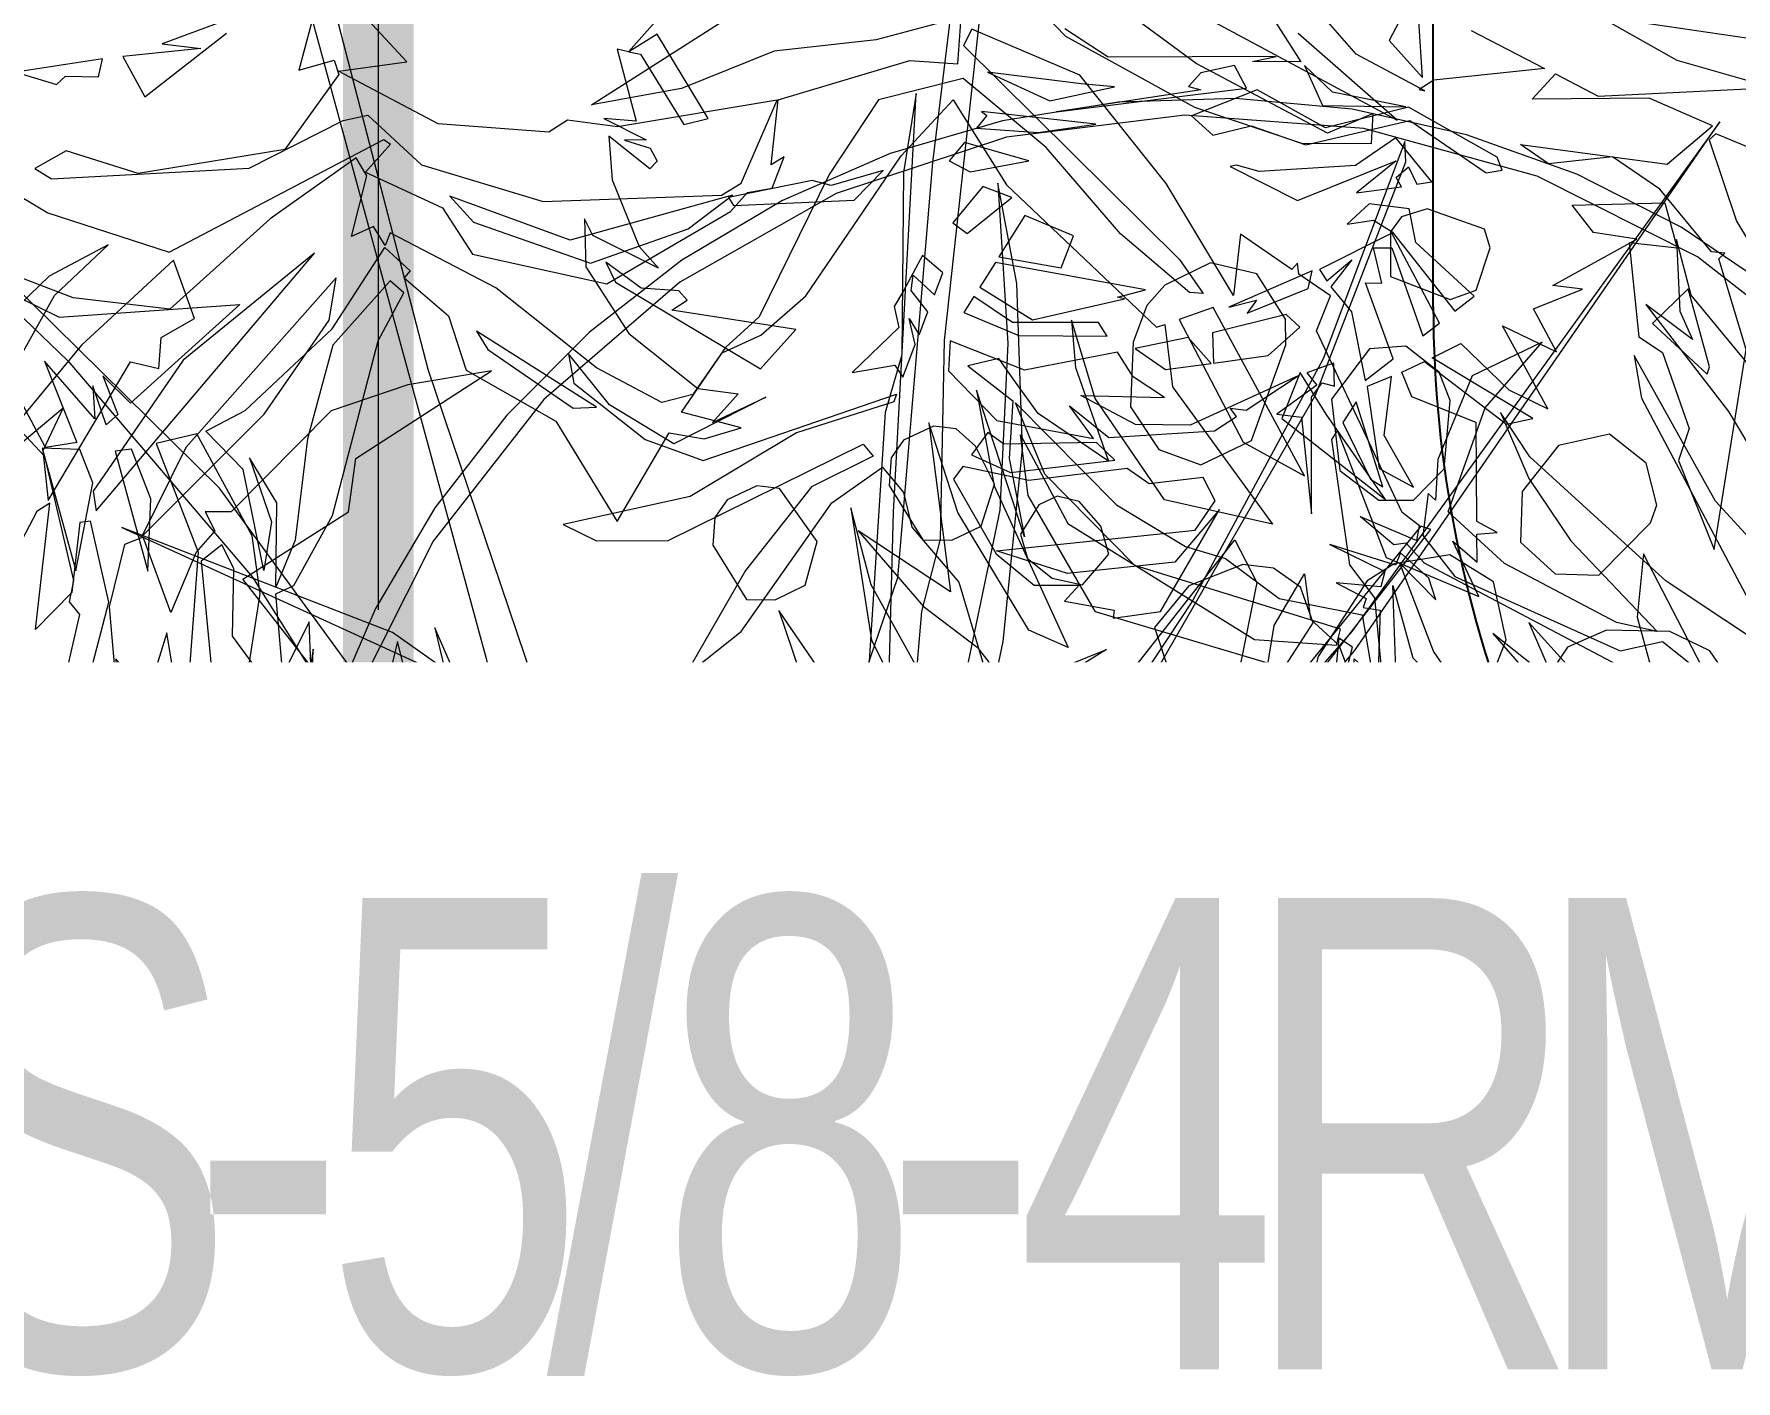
# Model space of a CAD drawing. Header units: millimetres. Extents: x 148480 to 578986, y 39883 to 155062.
# Drawn here: x 242866 to 243588, y 101463 to 102035 of the extents above; entities that cross this region are included whole.
import ezdxf

# ---------------------------------------------------------------- set-up
doc = ezdxf.new("R2010")
doc.units = ezdxf.units.MM
doc.linetypes.add('CENTER', pattern=[2, 1.25, -0.25, 0.25, -0.25])
doc.linetypes.add('HIDDEN', pattern=[0.375, 0.25, -0.125])
doc.layers.add('CB-AC CABLE TRAY', color=213, linetype='Continuous', lineweight=15)
for name, color, linetype in [('CEN', 252, 'CENTER'), ('CET color Black or White', 7, 'Continuous'), ('Flooring', 44, 'Continuous'), ('Layer2', 4, 'Continuous'), ('Layer4', 6, 'Continuous'), ('M HVAC DRAIN PIPE', 30, 'Continuous'), ('M-HVAC VRV PIPE', 4, 'Continuous'), ('M-HVAC-TEXT', 7, 'Continuous')]:
    doc.layers.add(name, color=color, linetype=linetype)
doc.styles.add('romans', font='stylu.ttf', dxfattribs={"height": 125})

# ---------------------------------------------------------------- blocks, each defined once
blk = doc.blocks.new('GFC1')
at = {"layer": 'CEN', "color": 8, "linetype": 'HIDDEN', "lineweight": 0, "ltscale": 1500}
blk.add_line((315644.34, 100526.45), (315644.34, 105940.69), dxfattribs=at)
at = {"layer": 'CET color Black or White', "color": 8, "linetype": 'Continuous', "lineweight": 18}
for points in [[(316284.05, 102194.63), (315821.54, 102515.76), (315838.29, 102526.66), (315851.08, 102516.39), (315972.6, 102526.32), (316068.36, 102548.36), (316116.5, 102569.15), (316291.43, 102696.89)], [(316279.17, 102699.87), (316135.68, 102592.82), (316047.7, 102557.69), (315985, 102550.16), (315867.28, 102555.33), (315893.81, 102576.54), (315962.46, 102645.07), (316090.9, 102810.56), (316086.64, 102811.98), (315962.41, 102658.97), (315892.56, 102596.27), (315858.83, 102576.72), (315815.3, 102558.92), (315822.78, 102567.55), (315848.64, 102646.32), (315858.6, 102704.48), (315871.2, 102732.8), (315874.85, 102775.8), (315882.79, 102806.49), (315884.52, 102890.79), (315907.99, 103105.48)], [(315911.91, 103232.58), (315879.37, 102966.31), (315864.53, 102790.06), (315831.45, 102693.21), (315799.92, 102624.67), (315771.43, 102578.53), (315733.97, 102664.02), (315727.25, 102695.58), (315665.46, 102878.49), (315623.59, 103040.18)], [(315561.98, 103226.07), (315690.09, 102755.81), (315725.45, 102600.77), (315739.28, 102586.83), (315747.14, 102570.7), (315757.92, 102568.19), (315749.13, 102564.38), (315735.99, 102565.13), (315732.15, 102588.63), (315651.12, 102726.43), (315576.85, 102828.11), (315346.95, 103054.83)], [(315106.36, 103228.92), (315153.35, 103205.62), (315195.29, 103177.44), (315261.93, 103123.39), (315512.51, 102882.15), (315590.84, 102790.38), (315622.36, 102740.44), (315686.07, 102621.28), (315707.3, 102571.26), (315631.37, 102600.06), (315304.74, 102789.13), (315479.57, 102675.87), (315506.28, 102665.32), (315556.82, 102629.79), (315632.95, 102587.13), (315704.56, 102540.51), (315631.01, 102501.82), (315431.01, 102429.07), (315244.3, 102380.44), (315043.26, 102345.53)], [(315123.15, 102351.96), (315155.12, 102360.51), (315204.39, 102366.66), (315457.04, 102423.76), (315646.09, 102477.16), (315676.36, 102482.54), (315738.83, 102507.13), (315705.38, 102377.93), (315666.01, 102256.43), (315631.99, 102134.4), (315572.95, 102010.59), (315458.44, 101813.26)], [(316126.74, 101590.47), (315912.79, 102074.59), (315868.13, 102185.15), (315789.83, 102473.19), (315813.51, 102438.41), (315811.34, 102429.19), (315961.79, 102162.87), (316044.56, 102040.54), (316084.42, 101990.65), (316121.8, 101954.26), (316124.55, 101958.16), (316089.99, 101992.38), (316020.17, 102082.15), (315981.21, 102146.39), (315879.28, 102338.99), (315836.09, 102434.45), (315898.87, 102388.18), (315930.8, 102353.29), (316014.17, 102284.95), (316085.32, 102233.81), (316204.92, 102175.49), (316282.43, 102154.4)], [(316239.66, 102716.43), (316087.91, 102796.45), (316087.85, 102796.63), (316080.34, 102804.86), (316075.1, 102804.03), (316060.88, 102816.16), (316084.9, 102805.91), (316086.06, 102812.11), (316078.69, 102817.84), (316042.35, 102894.93), (316048.22, 102909.73), (316034.88, 102918.9), (316034.23, 102923.61), (316031.83, 102920.99), (316010.04, 102935.97), (316007.14, 102909.87), (315978.54, 102957.4), (315941.89, 103003.42), (315896.08, 103023), (315892.52, 103016.02), (315984.14, 102925.22), (315994.28, 102910.77), (315988.39, 102911.18), (315959.17, 102936.1), (315927.66, 102972.78), (315892.4, 103002.02), (315856.49, 102992.98), (315835.52, 102961.23), (315805.87, 102900.9), (315791.61, 102887.81), (315777.68, 102867.92), (315764.54, 102864.44), (315736.78, 102879.28), (315694.07, 102913.14), (315649.32, 102936.5), (315647.19, 102931.12), (315642.28, 102939.18), (315632.88, 102935.01), (315639.35, 102960.69), (315634.88, 102968.31), (315598.34, 102942.44), (315555.87, 102904.12), (315514.86, 102908.86), (315469, 102926.51)], [(315481.22, 102914.24), (315508.81, 102900.67), (315585.57, 102906.05), (315539.13, 102864.26), (315527.34, 102875.85), (315533.78, 102859.44), (315528.86, 102855.02), (315523.15, 102871.55), (315524.02, 102857.62), (315502.72, 102882.07), (315516.41, 102847.49), (315503.09, 102845.37), (315445.97, 102952.83)], [(315485.41, 102956.2), (315504.03, 102945.04), (315555.6, 102928.29), (315646.57, 102976.04), (315649.42, 102974.12), (315638.79, 102962.18), (315671.45, 102947.1), (315684.23, 102927.41), (315741.21, 102914.9), (315793.77, 102945.57), (315800.87, 102953.6), (315811.44, 102955.41), (315816.52, 102968.82), (315810.93, 102965.38), (315813.91, 102992.9), (315869.83, 103009.62), (315890.2, 103008.2), (315891.61, 103028.06), (315855.49, 103018.46), (315812.25, 103013.65), (315772.97, 102997.69), (315734.66, 102990.77), (315790.22, 103026.23)], [(315935.25, 103060.22), (316076.62, 102984.36), (316034.59, 103021.13)], [(315488.97, 102496.26), (315526.5, 102539.16), (315527.91, 102602.64), (315521.71, 102638.73), (315527.12, 102634.45), (315546.11, 102524.47), (315495.72, 102464.68), (315498.92, 102464.39), (315522.36, 102474.4), (315557.7, 102525.59), (315565.36, 102544.78), (315572.61, 102522.28), (315559.17, 102492.91), (315559.13, 102492.9), (315533.81, 102470.27), (315550.73, 102473.02), (315565.41, 102481.47), (315552.91, 102441.89)], [(315571.57, 102443.99), (315593, 102465.08), (315603.9, 102508.35), (315607.73, 102488.9), (315601.2, 102445.44)], [(315624.65, 102427.35), (315646.47, 102467.31), (315647.38, 102436.4)], [(315697.73, 102395.48), (315693.59, 102469.15), (315686.75, 102497.82), (315708.25, 102438.56)], [(315762, 102432.23), (315761.18, 102454.64), (315746.52, 102485.63), (315695.72, 102553.48), (315705.87, 102569.08), (315758.51, 102585.31), (315766.26, 102598.91), (315789.04, 102615.17), (315804.04, 102632.05), (315843.1, 102596.2), (315869.83, 102588.94), (315860.28, 102596.74), (315870.24, 102597.05), (315931.82, 102625.71), (315929.77, 102544.14), (315923.68, 102529.8), (315945.14, 102468.69), (315961.53, 102460.13), (315976.69, 102419.4), (315968.46, 102459.85), (315974.48, 102459.6), (315967.6, 102464.08), (315962.47, 102484.74), (315972.41, 102480.53), (315996.38, 102449.4), (316002.66, 102445.94), (315978.49, 102480.49), (315996.31, 102481.65), (315978.25, 102484.27), (315950.5, 102534.75), (315955.11, 102599.04), (315976.68, 102646.56), (315972.34, 102620.81), (315971.68, 102564.52), (316004.62, 102499.53), (316031.16, 102466.32), (315996.33, 102524.05), (315977.96, 102578.38), (315975, 102630.43), (315986.65, 102672.47), (315974.9, 102680.82), (315995.88, 102697.21), (315958.49, 102703.69), (315884.9, 102730.2), (315853.32, 102787.19), (315844.69, 102819.73), (315853.51, 102763.66), (315866.57, 102737.71), (315836.29, 102749.89), (315845.23, 102736.48), (315875.5, 102698.77), (315904.83, 102684.12), (315927.38, 102680.29), (315952.48, 102669.5), (315936.48, 102671.77), (315889.97, 102665.5), (315814.17, 102776.27), (315825.84, 102742.02), (315855.07, 102686.02), (315887.03, 102664.16), (315971.06, 102663.46), (315956.27, 102629.74), (315949.61, 102638.01), (315951.54, 102644.21), (315914.73, 102642.39), (315877.35, 102625.97), (315844.31, 102626.38), (315810.43, 102640.76), (315824.67, 102660.15), (315838.42, 102648.6), (315868.73, 102634.09), (315960.91, 102651.25), (315963.41, 102657.02), (315835.59, 102663.58), (315784.22, 102714.76), (315784.22, 102714.76), (315768.22, 102730.69), (315782.57, 102709.6), (315767.85, 102686.92), (315761.34, 102681.78), (315761.34, 102681.78), (315753.63, 102675.71), (315747.11, 102694.24), (315747.79, 102713.82), (315741.72, 102742.55), (315744.4, 102709.26), (315740.75, 102704.34), (315740.75, 102704.34), (315718.11, 102673.82), (315718.97, 102624.57), (315672.44, 102605.22), (315684.1, 102632.69), (315695.08, 102639.73), (315711.08, 102685.23), (315721.34, 102744.58), (315713.23, 102725.93), (315709.96, 102748.25), (315690.49, 102684.67), (315682.53, 102678.19), (315670.59, 102655.78), (315682.07, 102699.09), (315679.71, 102742.55), (315668.31, 102768.92), (315676.11, 102735.39), (315657.91, 102699.19), (315662.17, 102683.35), (315654.93, 102697.53), (315658.38, 102749.48), (315656.78, 102745.67), (315652.49, 102763.04), (315643.02, 102724.09), (315643.02, 102724.09), (315637.54, 102701.53), (315610.67, 102679.71), (315614.24, 102686.01), (315616.6, 102759.77), (315615.59, 102753.25), (315614.89, 102771.41), (315603.75, 102748.95), (315600.85, 102783.37), (315608.42, 102786.87), (315624.87, 102816.53), (315644.22, 102890.62), (315655.1, 102910.97), (315649.35, 102916.2), (315624.93, 102888.83), (315614.27, 102849.02), (315608.95, 102806.09), (315600.87, 102786.08), (315601.16, 102821.95), (315589.58, 102840.95), (315598.99, 102813.82), (315595.75, 102793.14), (315586.9, 102836.13), (315571.1, 102852.34), (315587.8, 102861.17), (315624.7, 102895.73), (315647.04, 102930.23), (315657.86, 102920.36), (315655.18, 102917.45), (315674.12, 102901.25), (315681.56, 102878.25), (315719.56, 102856.56), (315745.55, 102813.99), (315767.74, 102851.57), (315782.56, 102849.08), (315798.24, 102853.81), (315772.97, 102860.42), (315790.14, 102885.52), (315806.58, 102893.04), (315825.7, 102909.7), (315866.13, 102969.22), (315888.16, 102992.98), (315910.75, 102956.8), (315974.46, 102896.4), (315977.99, 102897.64), (315981.21, 102871.11), (316023.67, 102812.87), (315977.81, 102823.2), (315948.37, 102866.23), (315938.32, 102899.45), (315940.11, 102879.4), (315954.06, 102839.54), (315924.22, 102859.78), (315914.67, 102873.09), (315914.67, 102873.09), (315907.48, 102883.12), (315894.37, 102880.01), (315913.53, 102865.23), (315911.96, 102840.69), (315918.46, 102807.55), (315898.14, 102869.71), (315905.62, 102829.12), (315936.96, 102760.53), (315920.21, 102767.88), (315890.16, 102817.78), (315877.86, 102855.86), (315887.11, 102784.18), (315847.92, 102810.1), (315875.46, 102778.03), (315898.32, 102760.64), (315924.06, 102727.55), (316004.92, 102703.18), (316001.37, 102691.85), (315997.15, 102692.22), (315991.68, 102650.79), (315985.48, 102636.67), (315986.49, 102576.86), (315994.16, 102563.67), (316000.26, 102521.45), (316028.04, 102484.93), (316013.43, 102530.53), (316014.68, 102528.38), (316035.64, 102507.74), (316055.28, 102497.93), (315998.72, 102561.71), (315989.95, 102597.08), (315992.49, 102645.08), (316014.56, 102700.35), (316012.38, 102671.38), (316021.46, 102612.65), (316051.12, 102573.79), (316082.6, 102546.26), (316053.73, 102579.53), (316029.22, 102621.4), (316014.28, 102668.5), (316024.98, 102705.44), (316035.5, 102624.07), (316056.95, 102578.93), (316056.95, 102578.93), (316066.82, 102567.54), (316053.16, 102651.1), (316071.45, 102613.58), (316096.76, 102575.36), (316060.4, 102644.37), (316088.58, 102620.26), (316113.69, 102609.05), (316133.13, 102606), (316074.3, 102638.06), (316057.18, 102657.32), (316050.21, 102687.76), (316048.74, 102726.46), (316057.61, 102760.67), (316051.86, 102764.42), (316047.97, 102725.06), (316050.19, 102750.37), (316043.24, 102750.84), (316045.14, 102721.78), (316041.11, 102698.95), (316047.66, 102663.41), (316035.1, 102691.37), (316036.27, 102728.03), (316028.81, 102732.67), (316023.73, 102718.14), (316017.78, 102721.5), (316009.47, 102729.4), (316025.29, 102728.65), (316029.03, 102736.52), (316013.68, 102743.24), (316036.3, 102742.61), (316037.8, 102749.03), (315948.59, 102775.71), (315920.06, 102825.03), (315916.8, 102850.8), (315936.76, 102813.19), (316016.02, 102763.93), (316050.82, 102761.48), (316052.5, 102768.24), (315965.31, 102795.37), (315927.05, 102834.05), (315914.68, 102864.35), (315957.42, 102821.07), (315986.72, 102803.39), (316003.71, 102798.31), (316026.5, 102781.28), (316061.72, 102774.43), (316066.67, 102745.59), (316065.25, 102729.25), (316078.55, 102685.19), (316087.2, 102676.77), (316087.2, 102676.77), (316104.19, 102660.21), (316121.14, 102648.04), (316117.03, 102663.7), (316128.03, 102648.96), (316150.43, 102631.01), (316132.85, 102647.61), (316129.89, 102661.11), (316238.78, 102663.93)], [(316107.99, 103022.38), (316139.11, 103006.28), (316092.17, 103001.3), (316085.93, 102997.33), (316088.34, 102996.69), (316059.13, 103012.28), (316046.33, 103027)], [(316020.74, 103032.49), (316035.74, 103009), (316015.18, 103009.15), (316025.2, 103011.33), (315953.93, 103011.08), (315935.58, 103023.05)], [(315761.75, 103026.02), (315750.43, 103013.37), (315745.65, 103014.4), (315753.62, 102983.94), (315739.97, 102984.95), (315757.93, 102976), (315748.77, 102975.81), (315759.63, 102972.42), (315762.53, 102966.86), (315759.53, 102963.67), (315742.04, 102977.51), (315743.53, 102958.99), (315755, 102930.65), (315763.14, 102921.55), (315735.31, 102935.3), (315731.77, 102942.51), (315732.37, 102922.01), (315750.62, 102893.83), (315779.83, 102870.4), (315796.97, 102868.24), (315786, 102856.03), (315808.75, 102866.75), (315769.66, 102847.02), (315742.42, 102863.45), (315725.02, 102885.21), (315727.17, 102872.65), (315757.47, 102848.81), (315782.04, 102839.94), (315864.18, 102868.02), (315862.99, 102864.83), (315821.67, 102851.66), (315776.61, 102824.6), (315722.75, 102812.69), (315736.91, 102805.84), (315767.26, 102805.95), (315849.94, 102846.83), (315854.26, 102841.68), (315828.05, 102828.7), (315800.12, 102793.24), (315774.2, 102748.25), (315798.25, 102767.3), (315836.72, 102821.99), (315858.15, 102837.05), (315867.15, 102826.33), (315870.67, 102811.61), (315890.64, 102788.2), (315900.16, 102755.96), (315900.16, 102755.96), (315903.48, 102744.72), (315909.49, 102751.38), (315928.28, 102749.61), (315953.25, 102759.62), (315910.76, 102733.39), (315923.65, 102729.83), (315952.9, 102736.55), (316007.74, 102806.27), (316017.01, 102788.08), (316008.41, 102745.23), (316020.4, 102729.85), (316023.03, 102709.94), (316031.71, 102701.92), (316038.04, 102704.78), (316038.22, 102723.53), (316026.2, 102723.64), (316024.92, 102729.85), (316049.6, 102731.23), (316020.13, 102743.77), (316024.42, 102769.87), (316037.18, 102791.86), (316039.76, 102772.59), (316051.79, 102761.59), (316058.82, 102742.8), (316058.26, 102755.67), (316078.54, 102737.12), (316091.51, 102738.35), (316070.49, 102745.79), (316067.1, 102781.6), (316056.52, 102795.62), (316048.86, 102848.79), (316051.28, 102852.53), (316071.93, 102798.75), (316111.16, 102782.13), (316100.2, 102805.62), (316110.51, 102796.73), (316110.42, 102808.63), (316118.98, 102809.34), (316110.38, 102814), (316110.07, 102855.99), (316082.73, 102866.85), (316078.47, 102877.41), (316088.21, 102881.92), (316122.99, 102855.33), (316134.1, 102857.69), (316091.44, 102883.42), (316103.5, 102889.56), (316123.91, 102869.84), (316140.47, 102861.8), (316121.19, 102896.98), (316144.15, 102886.07), (316134.41, 102904.18), (316155.12, 102912.55), (316142.6, 102914.17), (316178.27, 102933.75), (316159.78, 102936.68), (316150.82, 102948.18), (316190.1, 102949.25), (316195.34, 102930.02), (316174.94, 102932.19), (316179.11, 102892.38), (316189.12, 102885.68), (316200.4, 102853.43), (316195.9, 102839.89), (316211.11, 102802.1), (316224.59, 102886.98), (316213.07, 102925.51), (316215.5, 102927.87), (316209.87, 102928.47), (316187.95, 102955.06), (316167.96, 102968.76), (316140.79, 102965.81), (316128.89, 102974.01), (316191.09, 102965.66), (316210.29, 102981.85), (316183.53, 102993.64), (316133.82, 102993.25), (316143.67, 103003.93), (316161.86, 102994.52), (316225.18, 102997.63)], [(316226.1, 103000.87), (316195.31, 103009.65), (316161.98, 103028.4), (316237.37, 103017.37)], [(315581.94, 103027.61), (315552.55, 103016.71), (315568.94, 103014.73), (315535.92, 103011.27), (315545.16, 102994.25), (315579.84, 103021.28)], [(315618.01, 103033.56), (315610.6, 103005.57), (315625.49, 103009.72), (315627.51, 103003.64), (315604.68, 102971.89), (315542.39, 102961.69), (315511.89, 102971.32), (315498.62, 102963.74), (315505.62, 102959.39), (315589.55, 102963.89), (315629.32, 102984.12), (315639.87, 102986.44), (315662.56, 102965.41), (315714.21, 102949.77), (315789.95, 102952.49), (315798.27, 102957.6), (315813.49, 102992.77), (315813.49, 102992.77), (315745.77, 102981.46), (315724.57, 102984.32), (315716.61, 102979.23), (315669.65, 102982.81), (315627.36, 103005.09), (315656.4, 103009.13), (315636.28, 103030.71)], [(316238.25, 102910.99), (316197.08, 102938.88), (316152.78, 102961.37), (316105.97, 102978.15), (316057.43, 102988.92), (316007.92, 102993.53), (315958.18, 102991.89), (315909.15, 102984.05), (315861.47, 102970.12), (315815.82, 102950.28), (315773.07, 102924.91), (315733.83, 102894.39), (315698.74, 102859.19), (315668.31, 102819.84), (315643.09, 102777.04), (315623.41, 102731.38), (315609.6, 102683.62), (315601.9, 102634.49), (315600.41, 102584.75), (315605.16, 102535.32), (315616.07, 102486.82), (315632.97, 102440.1)], [(316363.48, 102619.58), (316188.66, 102620.61), (316041.98, 102587.32), (315893.61, 102562.19), (316058.4, 102759.06), (316213.51, 102983.65), (316057.28, 102767.28), (315979.31, 102678.57), (315869.21, 102568.24), (316041.95, 102867.62), (316080.27, 102966.7), (316079.77, 102975.3), (316045.11, 102882.96), (315989.67, 102780.32), (315877.25, 102610.15), (315909.36, 102763.05), (315917.56, 102844.82), (315915.21, 102914.98), (315907.08, 102957.6), (315911.39, 102889.48), (315907.96, 102818.78), (315877, 102670.45), (315856.85, 102596.6), (315862.85, 102818), (315872.5, 102995.58), (315867.12, 102962.08), (315866.33, 102884.77), (315859.38, 102860.27), (315844.33, 102627.31), (315834.5, 102552.34), (315858.91, 102536.58), (315857.98, 102553.14), (315867.42, 102565.14), (315874.99, 102559.16), (315865.59, 102557.62), (315866.29, 102535.17), (315958.27, 102560.52), (316058.28, 102580.31), (316143.8, 102608.46), (316363.48, 102619.58)], [(316264.06, 102879.41), (316203.97, 102926.28), (316135.9, 102960.52), (316062.45, 102980.83), (315986.46, 102986.42), (315910.83, 102977.08), (315838.48, 102953.16), (315772.18, 102915.59), (315714.49, 102865.8), (315667.62, 102805.72), (315633.38, 102737.65), (315613.07, 102664.2), (315607.48, 102588.2), (315616.82, 102512.58), (315640.74, 102440.22)], [(315486.91, 102874.18), (315506.94, 102909.9), (315529.66, 102931.39), (315529.66, 102931.39), (315504.68, 102918.15), (315483.81, 102898)], [(315488.59, 102843.88), (315510.57, 102862.21), (315501.98, 102843.97), (315504.14, 102822.94), (315539.16, 102881.76), (315551.16, 102878.95), (315552.19, 102892.08), (315566.23, 102900.17), (315566.23, 102900.17), (315557.32, 102924.88), (315518.4, 102888.87), (315489.54, 102853.96)], [(315478.9, 102669.23), (315518.93, 102737.44), (315518.93, 102737.44), (315530.01, 102779.82), (315522.19, 102814.19), (315517.59, 102813.51), (315514.18, 102783.9), (315498.86, 102768.16), (315504.98, 102821.75), (315499.41, 102818.26), (315483.06, 102787.17)], [(315988.4, 102436.15), (315957.94, 102451.97), (315936.49, 102449.68), (315945.02, 102457.73), (315968.53, 102461.62), (315999.22, 102430.67), (315979.18, 102462.95), (315995.06, 102464.63), (315982.62, 102470.85), (315999.1, 102472.12), (315993.77, 102475.16), (315961.47, 102485.39), (315942.14, 102481.05), (315927.27, 102484.77), (315957.88, 102500.49), (316006.01, 102483.43), (315986.17, 102499.61), (315972.03, 102505.47), (315991.45, 102512.07), (316007.4, 102499.15), (315986.12, 102520.15), (316005.4, 102528.72), (315980.69, 102522.72), (315970.19, 102527.7), (315927.23, 102515.63), (315942.81, 102531.7), (316004.22, 102549.48), (315976.29, 102556.65), (315941.97, 102547.39), (315931.03, 102539.59), (315929.89, 102555.42), (315953.16, 102570.68), (315988.41, 102586.25), (315980.82, 102586.43), (315929.51, 102560.7), (315928.76, 102571.03), (315941.46, 102575.46), (315974.35, 102599.64), (315948.78, 102592.29), (315920.08, 102573.7), (315912.32, 102573.41), (315897.95, 102564.07), (315884.46, 102544.03), (315856.39, 102477.73), (315823.36, 102506.18), (315771.56, 102526.46), (315778.14, 102545.98), (315776.47, 102563.17), (315766.55, 102579.06), (315732.21, 102602.6), (315747.01, 102619.38), (315781.5, 102638.86), (315789.91, 102639.54), (315822.78, 102675.43), (315822.67, 102691.09), (315841.04, 102716.07), (315819.76, 102692.34), (315815.83, 102699), (315813.22, 102684.43), (315799.25, 102673.85), (315800.28, 102685.55), (315827.52, 102734.1), (315813.43, 102736.05), (315813.5, 102710.92), (315799.65, 102691.76), (315793.92, 102704.72), (315782.42, 102687.52), (315766.46, 102680.34), (315784.42, 102706.09), (315792.03, 102731.63), (315763.36, 102720.81), (315762.18, 102735.74), (315759.5, 102720.3), (315722.12, 102715.37), (315725.78, 102722.17), (315721.69, 102735.44), (315716.56, 102730.96), (315720.28, 102739.59), (315695.15, 102727.75), (315696.35, 102733.33), (315669.96, 102724.96), (315664.67, 102744.2), (315646.91, 102722.13), (315643.7, 102739.94), (315639.25, 102735.17), (315641.23, 102745.15), (315624.57, 102734.72), (315620.25, 102746.6), (315586.85, 102789.52), (315631.64, 102818.13), (315634.72, 102840.76), (315692.34, 102877.99), (315656.79, 102871.93), (315624.21, 102861.02), (315581.83, 102818.06), (315570.88, 102818.04), (315574.9, 102810.11), (315566.99, 102801.03), (315556.22, 102775.38), (315544.5, 102807.35), (315536.56, 102804.25), (315530.07, 102777.75), (315533.36, 102740.4), (315506.45, 102698.94), (315506.07, 102638.08), (315522.95, 102664.81), (315539.67, 102718.83), (315545.15, 102697.06), (315547.13, 102633.22), (315551.02, 102638.47), (315555.47, 102638.17), (315567.19, 102651.27), (315563.65, 102636.95), (315578.5, 102659.37), (315578.86, 102646.2), (315569.46, 102637.8), (315576.8, 102639.83), (315580.64, 102632.11), (315591.11, 102638.59), (315591.85, 102633.29), (315602.75, 102629.76), (315620.04, 102635.74), (315621.13, 102629), (315633.04, 102625.88), (315646.23, 102628.44), (315646.8, 102624.85), (315667.71, 102624.35), (315662.26, 102619.75), (315674.4, 102624.19), (315674.67, 102620.85), (315684.71, 102623.1), (315685.52, 102618.9), (315695.13, 102617.35), (315709.45, 102576.79), (315714.92, 102582.99), (315736.29, 102556.4), (315733.92, 102503.28), (315725.17, 102479.1), (315713.41, 102470.99), (315722.4, 102471.47), (315719.3, 102462.91), (315731.94, 102458.85), (315733.73, 102472.07), (315750.55, 102472.97), (315750.55, 102472.97), (315757.28, 102473.33), (315749.53, 102458.14), (315720.73, 102439.5)], [(315507.24, 102437.44), (315534.19, 102480.15), (315515.45, 102503.25), (315518.98, 102516.92), (315552.26, 102550.61), (315567.09, 102606.06), (315559.77, 102633.51), (315558.23, 102620.15), (315553.38, 102634.54), (315548.48, 102634.24), (315511.99, 102576.36), (315505.6, 102575.36), (315507.68, 102567.19), (315497.45, 102558.13), (315510.63, 102555.6), (315512.3, 102549.05), (315497.27, 102537.85), (315524.72, 102555.6), (315499.12, 102516.44), (315478.32, 102463.13)], [(315453.11, 102696.32), (315509.98, 102741.28), (315509.98, 102741.28), (315517.6, 102774.58), (315513.31, 102779.85), (315515.11, 102789.03), (315502.83, 102841.53), (315472.14, 102874.28)], [(315476.5, 102690.78), (315517.18, 102702.97), (315540.33, 102746.64), (315532.98, 102755.68), (315533.01, 102748.13), (315497.71, 102703.9)], [(315494.65, 102671.25), (315501.74, 102669.25), (315506.91, 102657.07), (315516.34, 102650.99), (315515.88, 102659.23), (315507.3, 102659.3), (315579.26, 102704.67), (315571.79, 102750.53), (315583.29, 102713.54), (315583.29, 102713.54), (315594.2, 102783.27), (315590.79, 102807.98), (315567.35, 102851.2), (315549.96, 102847.09), (315567.91, 102801.01), (315562.74, 102732.8), (315538.52, 102691.18), (315501.07, 102669.55), (315521.57, 102694.27), (315534.23, 102717.53), (315519.89, 102699.39), (315503.64, 102696.17), (315479.42, 102683.99)], [(315978.87, 102421.36), (315938.63, 102467.37), (315870.56, 102520.77), (315862.69, 102513.85), (315863.62, 102522.25), (315848.6, 102513.52), (315847.99, 102523.4), (315827.09, 102517.68), (315823.25, 102529.12), (315787.59, 102480.13), (315532.13, 102198.51)], [(315772.28, 102449.1), (315830.82, 102506.59), (315828.03, 102514.89), (315831.53, 102516.27), (315839.2, 102498.96), (315829.97, 102496.61), (315746.41, 102348.21)], [(315806.19, 102433.85), (315843.54, 102485.86), (315848.11, 102472.05), (315858.12, 102338.99), (315859.72, 102497.77), (315921.78, 102463.82), (316021.77, 102376.68)], [(316146.3, 102421.4), (316169.37, 102486.05), (316177.61, 102496.83), (316152.78, 102479.35), (316133.99, 102447.35)], [(316095.52, 102414.73), (316061.13, 102476.28), (316062.75, 102449.09)]]:
    blk.add_lwpolyline(points, dxfattribs=at)
for points in [[(316065.65, 102974.38), (316066.32, 102987.14), (316047.05, 102978.73), (315991.21, 103008.31), (315944.8, 103042.71), (315899.97, 103066.91), (315896.98, 103060.29), (315935.88, 103019.94), (315990.56, 102989.82), (316035.94, 102974.56), (316065.65, 102974.38)], [(316087.26, 103002.39), (316085.79, 103026.53), (316087.37, 103045.47), (316073.14, 103018.11), (316087.26, 103002.39)], [(315784.19, 102985.09), (315762.61, 103020.85), (315750.53, 103013.35), (315755.46, 103012.29), (315773.86, 102982.43), (315784.19, 102985.09)], [(315525.62, 103002.74), (315527.25, 103010.36), (315490.51, 103004.65), (315507.74, 102999.38), (315511.59, 103003.05), (315525.62, 103002.74)], [(315956.56, 102998.52), (315942.44, 102999.71), (315902.8, 103004.69), (315929.19, 102992.48), (315956.56, 102998.52)], [(316012.62, 102997.88), (316007.49, 103007.48), (315993.26, 103004.38), (315987.97, 102998.58), (315993.27, 102997.24), (315932.02, 102987.88), (316012.62, 102997.88)], [(316080.21, 102990.01), (316049.12, 102996.13), (316037.28, 103007.51), (316044.83, 102990.56), (316080.21, 102990.01)], [(316295.06, 102856.78), (316296.94, 102864.01), (316288.3, 102911.95), (316272.49, 102961), (316242.33, 102998.81), (316227.13, 102997.33), (316247.67, 102963.6), (316211.75, 102978.53), (316208.86, 102975.95), (316220.58, 102941.4), (316265.22, 102867.34), (316281.35, 102850.76), (316273.33, 102869.59), (316260.91, 102937.35), (316293.25, 102871.52), (316295.06, 102856.78)], [(316121.12, 102963.11), (316119.03, 102968.62), (316081.29, 102989.83), (316046.1, 102981.05), (316017.15, 102997.16), (315989.3, 102986.22), (315998.38, 102977.98), (316014.64, 102981.85), (316037.82, 102973.78), (316081.97, 102984.11), (316114.3, 102961.99), (316121.12, 102963.11)], [(315948.64, 102982.57), (315900.23, 102988.01), (315902.5, 102986.35), (315898.01, 102980.93), (315924.24, 102979.11), (315948.64, 102982.57)], [(316091.22, 102958.2), (316076.04, 102976.88), (316058.93, 102965.1), (316017.99, 102962.53), (316008.32, 102965.21), (316005.68, 102964.66), (316034.33, 102950.22), (316076.08, 102967.1), (316059.36, 102953.54), (316078.41, 102956.09), (316076.14, 102960.05), (316081.31, 102964.45), (316084.92, 102957.16), (316091.22, 102958.2)], [(315920.34, 102967.02), (315892.97, 102974.86), (315886.49, 102967.06), (315895.34, 102962.33), (315920.34, 102967.02)], [(315858.54, 102962.93), (315836.36, 102956.52), (315828.38, 102958.7), (315792.88, 102951.55), (315795.04, 102948.04), (315846.22, 102950.36), (315858.54, 102962.93)], [(315913, 102951.53), (315900.71, 102956.18), (315888.04, 102940.75), (315894.08, 102936.28), (315913, 102951.53)], [(315794.61, 102952.52), (315725.73, 102933.38), (315674.69, 102952.03), (315684.71, 102940.98), (315734.36, 102923.58), (315775.7, 102938.14), (315794.61, 102952.52)], [(316109.26, 102909.59), (316084.45, 102932.33), (316081.7, 102946.64), (316064.63, 102948.77), (316055.28, 102940.19), (316066.57, 102941.94), (316074.48, 102936.93), (316101.03, 102903.25), (316109.26, 102909.59)], [(316116.01, 102930.19), (316113.54, 102937.99), (316089.31, 102946.62), (316078.43, 102943.27), (316073.69, 102936.88), (316073.79, 102917.94), (316099.08, 102908.21), (316110.06, 102912.14), (316116.01, 102930.19)], [(315939.27, 102935.22), (315918.64, 102943.83), (315907.57, 102926.31), (315934.01, 102921.67), (315939.27, 102935.22)], [(316094.53, 102898.23), (316074.35, 102936.38), (316043.53, 102921), (316046.73, 102916.08), (316057.35, 102925), (316048.36, 102913.56), (316057.23, 102902.94), (316062.97, 102873.89), (316074.84, 102883.05), (316063.18, 102915.3), (316070.04, 102915.08), (316066.48, 102930.13), (316074.33, 102930.07), (316087.5, 102892.81), (316094.53, 102898.23)], [(316362.11, 102775.68), (316344.78, 102797.39), (316300.33, 102821.22), (316239.64, 102863.64), (316201.24, 102910.03), (316195.08, 102933.64), (316196.48, 102903.26), (316201.82, 102891.17), (316181.99, 102906.07), (316217.08, 102860.68), (316243.65, 102816.22), (316294.33, 102763.98), (316331.73, 102740.04), (316335.93, 102745.13), (316311.98, 102782.49), (316294.42, 102797.91), (316346.2, 102762.81), (316359.64, 102767.57), (316362.11, 102775.68)], [(315617.27, 102927.92), (315561.52, 102882.5), (315523.32, 102826.81), (315524.51, 102818.52), (315617.27, 102927.92)], [(315883.85, 102919.48), (315875.21, 102926.83), (315867.05, 102911.95), (315863.1, 102905.21), (315865.07, 102896.32), (315845.37, 102877.24), (315863.45, 102880.37), (315866.87, 102875.22), (315872.1, 102889.06), (315869.47, 102900.11), (315873.69, 102893.24), (315877.4, 102902.94), (315870.39, 102911.97), (315871.15, 102918.49), (315880.2, 102910.13), (315883.85, 102919.48)], [(315821.42, 102895.46), (315768.77, 102903.71), (315775.3, 102907.95), (315771.84, 102911.82), (315755.78, 102913.02), (315740.8, 102924.09), (315744.97, 102915.59), (315806.49, 102878.84), (315821.42, 102895.46)], [(315969.73, 102912.36), (315906.07, 102923.94), (315899.43, 102913.43), (315921.88, 102899.6), (315960.9, 102908.51), (315957.91, 102909.17), (315969.73, 102912.36)], [(316029.27, 102888.93), (316029.22, 102899.9), (316016.96, 102919.04), (315997.34, 102923.78), (315977.91, 102914.25), (315970.32, 102905.63), (315964.51, 102890.12), (315963.36, 102862.61), (315975.44, 102844.62), (315993.21, 102838.04), (316014.71, 102848.43), (316029.27, 102888.93)], [(316038.72, 102912.86), (316040.49, 102920.31), (316005.13, 102904.9), (316016.85, 102907.86), (316012.9, 102902.48), (316038.72, 102912.86)], [(315623.41, 102899.49), (315626.33, 102917.38), (315562.57, 102845.47), (315543.89, 102807.67), (315595.84, 102859.58), (315623.41, 102899.49)], [(316209.09, 102879.58), (316200.04, 102912.79), (316184.89, 102898.01), (316208.1, 102876.59), (316209.09, 102879.58)], [(315953.51, 102892.68), (315949.8, 102898.44), (315913.3, 102898.43), (315896.92, 102909.45), (315892.65, 102902.69), (315915.99, 102892.95), (315953.51, 102892.68)], [(316037.18, 102833.43), (315998.46, 102904.82), (315983.99, 102899.75), (316011.21, 102847.7), (316037.18, 102833.43)], [(316035.22, 102896.5), (316029.46, 102901.79), (315998.19, 102894.13), (315998.67, 102881.26), (316021.77, 102884.44), (316035.22, 102896.5)], [(315736.89, 102862.46), (315685.99, 102894.8), (315690.78, 102887), (315727.01, 102862.15), (315736.89, 102862.46)], [(316034.51, 102875.75), (315988.73, 102854.83), (315965.55, 102855.11), (315942.34, 102867.45), (315977.81, 102866.66), (315964.61, 102875.46), (315957.87, 102885.91), (315918.42, 102878.2), (315886.9, 102890.72), (315886.24, 102877.89), (315906.63, 102856.83), (315947.66, 102849.22), (315937.55, 102863.1), (315954.25, 102849.63), (315999.06, 102852.41), (316008.43, 102858.58), (316005.7, 102862.16), (316012.52, 102861.28), (316034.51, 102875.75)], [(315997.6, 102881.11), (315987.86, 102892.03), (315965.37, 102887.44), (315978.27, 102878.45), (315997.6, 102881.11)], [(316293.03, 102708.59), (316265.31, 102738.98), (316190.61, 102788.64), (316132.81, 102841.38), (316120.34, 102860.3), (316132.46, 102832.2), (316150.3, 102805.78), (316186.82, 102767.31), (316169.57, 102771.17), (316122.08, 102796.17), (316098.18, 102818.1), (316113.86, 102862.21), (316138.05, 102890.16), (316108.3, 102875.76), (316093.76, 102840.3), (316092.78, 102823.05), (316089.64, 102825.94), (316087.37, 102808.11), (316100.98, 102790.72), (316171.16, 102759.08), (316189.06, 102763.02), (316248.64, 102715.67), (316288.72, 102703.13), (316293.03, 102708.59)], [(316096.44, 102836.36), (316099.1, 102865.36), (316094.39, 102877.44), (316080.29, 102888.41), (316064.79, 102887.34), (316048.72, 102865.94), (316052.24, 102835.65), (316068.74, 102823.03), (316083.41, 102823.03), (316096.44, 102836.36)], [(316381.82, 102549.05), (316363.83, 102638.79), (316342.59, 102692.02), (316314.78, 102725.26), (316241.83, 102789.67), (316211.61, 102822.56), (316177.08, 102884.47), (316180.24, 102866.34), (316226.86, 102778.29), (316267.74, 102737.67), (316314.01, 102721.01), (316349.75, 102620.52), (316375, 102533.98), (316381.82, 102549.05)], [(316040.16, 102817.3), (316040.16, 102866.74), (316044.77, 102872.79), (316050.02, 102871.43), (316049.69, 102880.88), (316049.55, 102881.26), (316038.2, 102877.1), (316042.45, 102871.82), (316025.54, 102859.58), (316035.93, 102858.23), (316040.16, 102817.3)], [(316071.55, 102823.4), (316046.48, 102859.48), (316035.33, 102877.23), (316027.56, 102857.64), (316071.55, 102823.4)], [(316083.49, 102828.57), (316070.99, 102850.47), (316074.15, 102875.58), (316063.86, 102871.26), (316068.91, 102836.47), (316083.49, 102828.57)], [(316070.43, 102828.68), (316059.21, 102864.8), (316053.52, 102855.99), (316065.29, 102831.92), (316070.43, 102828.68)], [(315905.75, 102829.81), (315897.71, 102845.96), (315889.39, 102853.38), (315879.81, 102854.39), (315867.09, 102848.47), (315861.92, 102841.07), (315860.99, 102829.21), (315875.27, 102806.19), (315887.56, 102806.07), (315900.05, 102812.05), (315905.75, 102829.81)], [(315956.8, 102840.08), (315948.93, 102847.47), (315909.67, 102846.86), (315902.9, 102851.75), (315895.91, 102842.24), (315912.46, 102834.86), (315956.8, 102840.08)], [(316186.65, 102820.93), (316182.26, 102838.73), (316166.67, 102851.01), (316145.06, 102846.24), (316129.62, 102826.78), (316128.88, 102805.23), (316143.55, 102791.73), (316162.11, 102791.19), (316184.07, 102813.47), (316186.65, 102820.93)], [(315515.89, 102793.04), (315523.19, 102830.37), (315517.6, 102844.49), (315501.66, 102845.12), (315515.89, 102793.04)], [(315546.48, 102792.94), (315547.82, 102823.61), (315539.58, 102844.64), (315532.6, 102843.91), (315546.48, 102792.94)], [(316001.2, 102819.1), (315982.19, 102796.75), (315936.71, 102791.88), (315906.59, 102801.49), (315990.79, 102810.34), (315999.35, 102822.74), (315994.3, 102832.63), (315971.4, 102830.01), (315962.02, 102836.49), (315920.29, 102831.37), (315892.28, 102837.29), (315888.38, 102831.99), (315906.38, 102800.24), (315922.54, 102786.93), (315941.64, 102787.03), (315935.47, 102780.19), (315956.44, 102776.44), (315956.05, 102772.99), (315976.1, 102775.82), (316001.2, 102819.1)], [(315830.41, 102805.5), (315814.55, 102828.07), (315804.91, 102829.1), (315792.25, 102823.16), (315787.08, 102815.76), (315786.15, 102803.91), (315800.43, 102780.88), (315812.72, 102780.76), (315825.41, 102787.04), (315830.41, 102805.5)], [(315954.16, 102800.14), (315950.89, 102812.03), (315941.59, 102822.49), (315932.3, 102824.7), (315924.56, 102821.1), (315916.7, 102808.65), (315919.65, 102798.23), (315930.13, 102789.94), (315943.09, 102787.06), (315954.16, 102800.14)], [(315833.02, 102572.39), (315817.61, 102579.95), (315813.87, 102609.16), (315755.55, 102694.35), (315711.51, 102734.54), (315682.49, 102744.11), (315650.28, 102766.95), (315535.46, 102811.4), (315682.49, 102744.11), (315719.09, 102717.24), (315763.96, 102664.5), (315789.07, 102614.31), (315816.36, 102580.56), (315779.9, 102597.02), (315653.49, 102627.49), (315564.57, 102636.89), (315548.25, 102633.97), (315599.63, 102630), (315642.21, 102615.81), (315712.63, 102609.03), (315750.42, 102598.55), (315787.77, 102582.26), (315815.87, 102556.88), (315827.98, 102560.21), (315833.02, 102572.39)], [(315611.16, 102726.32), (315582.47, 102765.34), (315583.04, 102794.02), (315577.95, 102804.09), (315569.07, 102797.13), (315575.71, 102727.64), (315571.96, 102703.62), (315585.82, 102728.91), (315587.59, 102722.04), (315586.38, 102710.79), (315601.24, 102720.1), (315606.07, 102730.4), (315605.53, 102722.79), (315611.16, 102726.32)], [(316115.2, 102725.01), (316092, 102758.98), (316077.71, 102796.3), (316092.93, 102780.77), (316089.98, 102789.97), (316078, 102800.64), (316075.88, 102795.53), (316047.94, 102804.17), (316071.26, 102792.78), (316069.69, 102786.21), (316050.61, 102787.94), (316063.39, 102781.31), (316062.13, 102777.53), (316069.35, 102776.36), (316068.11, 102737.21), (316083.94, 102723.48), (316076.31, 102743.26), (316074.68, 102786.89), (316074.68, 102786.89), (316083.2, 102756.13), (316115.2, 102725.01)], [(316040.98, 102771.05), (316035.5, 102786.1), (316024.12, 102794.15), (316011.14, 102795.76), (315988.1, 102786.75), (315973.6, 102769), (315980.15, 102749.38), (315995.76, 102743.25), (316027.7, 102750.65), (316040.98, 102771.05)], [(316122.82, 102763.76), (316117.38, 102788.38), (316098.94, 102799.9), (316075.28, 102796.09), (316063.85, 102788.76), (316043.06, 102756.65), (316039.76, 102743.79), (316045.3, 102720.66), (316060.75, 102707.39), (316087.29, 102711.39), (316118.13, 102751.77), (316122.82, 102763.76)], [(316254.11, 102620.33), (316243.11, 102662.47), (316217.84, 102698.66), (316207.9, 102748.37), (316181.04, 102800.21), (316178.43, 102773.37), (316194.62, 102713.95), (316227.38, 102638.57), (316249.04, 102618.63), (316254.11, 102620.33)], [(315555.58, 102669.29), (315558.75, 102740.95), (315554.5, 102766.74), (315540.25, 102720.69), (315555.58, 102669.29)], [(316224.9, 102568.67), (316224.1, 102612), (316215.84, 102657.63), (316191.8, 102688.74), (316172.47, 102726.88), (316132.46, 102771.13), (316168.09, 102688.86), (316222.45, 102615.19), (316219.32, 102617.92), (316213.97, 102603.45), (316201.66, 102614.81), (316186.48, 102645.81), (316157.82, 102659.21), (316102.28, 102674.68), (316124.18, 102657.85), (316198.66, 102616.52), (316178.71, 102590.07), (316170.44, 102554.62), (316119.01, 102518.15), (316165.39, 102500.89), (316161.84, 102479.22), (316164.81, 102485.98), (316202.03, 102523.11), (316224.9, 102568.67)], [(316270.58, 102533.68), (316275.24, 102566.48), (316260.46, 102681.21), (316215.72, 102695.36), (316174.02, 102721.3), (316117.13, 102766.42), (316155.41, 102722.27), (316192.32, 102700.17), (316158.18, 102710.18), (316130.58, 102731.11), (316157.96, 102682.41), (316145.37, 102688.75), (316116.06, 102724.14), (316126.99, 102674.33), (316214.33, 102686.49), (316244.37, 102666.84), (316247.31, 102667.04), (316261, 102620.11), (316270.58, 102533.68)], [(316214.96, 102730.87), (316215.77, 102749.64), (316209.18, 102759.15), (316192.28, 102767.37), (316165.35, 102767.9), (316148.85, 102760.71), (316142.03, 102750.46), (316141.68, 102731.49), (316165.06, 102712.87), (316199.83, 102714.24), (316214.96, 102730.87)], [(315902.71, 102723.11), (315902.38, 102735.23), (315893.98, 102749.33), (315880.47, 102753.24), (315860.46, 102739.91), (315853.67, 102709.82), (315863.49, 102696.12), (315875.77, 102691.45), (315890.87, 102698.8), (315902.71, 102723.11)], [(316004.84, 102708.02), (315970.74, 102733.52), (315936.9, 102740.17), (315946.4, 102724.39), (316004.84, 102708.02)], [(315727.24, 102700.27), (315723.25, 102719.66), (315709.12, 102730.62), (315691.49, 102728.03), (315670.59, 102702.51), (315671.83, 102677.74), (315687.69, 102667.39), (315709.63, 102674.96), (315727.24, 102700.27)], [(316254.38, 102687.92), (316250.15, 102698.42), (316239.12, 102710.67), (316222.33, 102715.4), (316209.29, 102702.7), (316206.32, 102694.67), (316210.2, 102682.64), (316224.65, 102668.75), (316238.47, 102665.74), (316251.92, 102679.22), (316254.38, 102687.92)], [(315605.88, 102694.22), (315602.5, 102704.34), (315582, 102674.18), (315598.04, 102670.03), (315605.88, 102694.22)], [(315823.09, 102661.47), (315804.96, 102676.69), (315786.32, 102704.08), (315784.3, 102668.86), (315779.53, 102660.18), (315802.67, 102645.63), (315823.09, 102661.47)], [(315683.02, 102664.16), (315683.52, 102682), (315671.32, 102670.22), (315657.42, 102653.92), (315683.02, 102664.16)], [(315804.35, 102649.79), (315805.52, 102666.88), (315792.93, 102683.14), (315751.91, 102685.57), (315737.96, 102667.78), (315738.33, 102650.45), (315754.17, 102632.24), (315789.19, 102631.74), (315804.35, 102649.79)], [(315809.32, 102662.76), (315812.36, 102679.65), (315798.96, 102670.55), (315798.17, 102661.63), (315783.74, 102642.12), (315793.14, 102643.31), (315809.32, 102662.76)], [(315559.25, 102649.17), (315554.28, 102666.1), (315531.56, 102653.32), (315528.18, 102661.87), (315518.29, 102658.64), (315519.86, 102649.5), (315525.07, 102647.29), (315524.43, 102651.28), (315531.72, 102650.87), (315538.23, 102641.7), (315553.43, 102638.08), (315550.32, 102644.22), (315559.25, 102649.17)], [(315667.23, 102668.16), (315645.11, 102659.05), (315623.26, 102629.3), (315635.94, 102631.68), (315660.17, 102647.42), (315667.23, 102668.16)], [(315743.37, 102656.12), (315742.54, 102671.41), (315722.96, 102626.89), (315727.41, 102629.48), (315743.37, 102656.12)], [(315794.24, 102639.09), (315777.91, 102657.24), (315780.27, 102627.92), (315780.89, 102628.73), (315794.24, 102639.09)], [(315541, 102628.27), (315543.97, 102639.84), (315510.95, 102634.26), (315481.84, 102637.7), (315501.41, 102620.92), (315541, 102628.27)], [(315845.08, 102606.16), (315841.09, 102625.56), (315826.59, 102636.89), (315803.54, 102628.64), (315792.3, 102608.57), (315788.43, 102608.65), (315789.71, 102583.55), (315805.54, 102573.28), (315827.48, 102580.85), (315845.08, 102606.16)], [(315939.39, 102566.82), (315945.26, 102597.07), (315945.41, 102639.1), (315939.01, 102637.04), (315943.16, 102637.68), (315932.79, 102585.9), (315939.39, 102566.82)], [(315543.01, 102581.21), (315548.7, 102633.91), (315534.31, 102590.7), (315528.12, 102578.88), (315543.01, 102581.21)], [(315717.35, 102557.92), (315685.67, 102618.28), (315674.44, 102613.3), (315678.51, 102599.81), (315658.99, 102621.42), (315648.91, 102618.77), (315647.11, 102623.95), (315633.39, 102625.71), (315632.61, 102613.58), (315625.21, 102627.89), (315618.43, 102627.2), (315631.57, 102595.98), (315627.18, 102554.89), (315624, 102552.47), (315627.66, 102563.75), (315626.17, 102602.65), (315606.6, 102627.69), (315625.27, 102562.32), (315600, 102534.19), (315608.88, 102612.1), (315588.56, 102629.69), (315592.07, 102606.45), (315576.06, 102631.93), (315578.14, 102620.16), (315571.47, 102633.68), (315568.04, 102632.6), (315580.85, 102572.23), (315567.2, 102543.96), (315568.24, 102524.07), (315548.19, 102506.82), (315556.34, 102496.48), (315568.75, 102514.23), (315569.19, 102505.61), (315555.15, 102492.17), (315569.51, 102499.54), (315569.87, 102492.53), (315574.94, 102502.33), (315574.1, 102497.72), (315592.51, 102511.35), (315581.98, 102492.09), (315613.54, 102520.22), (315618.49, 102535.47), (315636.84, 102555.27), (315638.27, 102529.78), (315625.33, 102508.03), (315597.96, 102484.32), (315630.47, 102505.56), (315638.8, 102520.22), (315638.63, 102482.75), (315649, 102512.74), (315651.58, 102542.72), (315665.52, 102575.6), (315657.6, 102587.91), (315655.04, 102601.16), (315665.93, 102594.69), (315680.42, 102559.69), (315646.36, 102488.71), (315667.15, 102507.59), (315682.16, 102535.43), (315681.13, 102498.02), (315689.5, 102514.87), (315692.59, 102573.24), (315707.3, 102540.77), (315692.57, 102500.6), (315695.82, 102504.84), (315717.35, 102557.92)], [(315758.49, 102604.5), (315754.76, 102618.63), (315745.54, 102627.72), (315732.67, 102630.4), (315720.42, 102616.76), (315724.48, 102603.73), (315733.81, 102595.18), (315744.13, 102592.88), (315758.49, 102604.5)], [(315621.79, 102526.26), (315607.39, 102606.89), (315610.34, 102608.69), (315615.72, 102602.62), (315620.9, 102603.19), (315617.13, 102609.88), (315601.69, 102611.54), (315598.74, 102617.38), (315592.64, 102616.64), (315592.59, 102622.43), (315577.53, 102622.26), (315583.25, 102620.72), (315602.52, 102561.93), (315586.29, 102615.54), (315594.3, 102616.58), (315612.83, 102543.05), (315621.79, 102526.26)], [(315733.91, 102624.88), (315714.82, 102608.44), (315667.21, 102592.9), (315689.71, 102593.54), (315727.85, 102608.27), (315733.91, 102624.88)], [(315520.02, 102538.46), (315518.19, 102618.37), (315493.36, 102536.46), (315482.92, 102519.87), (315520.02, 102538.46)], [(315659.19, 102564.95), (315639.73, 102611.86), (315640.8, 102594.44), (315652.63, 102553.92), (315659.19, 102564.95)], [(315603.17, 102564.3), (315592.29, 102603.45), (315588.14, 102574.87), (315590.84, 102554.97), (315585.04, 102522.78), (315603.17, 102564.3)], [(315726.78, 102605.34), (315673.25, 102589.9), (315687.54, 102585.2), (315723.89, 102597.39), (315726.78, 102605.34)], [(315556.64, 102574.48), (315556.52, 102594.86), (315530.63, 102560.35), (315531.02, 102536.75), (315540.49, 102558.34), (315556.64, 102574.48)], [(315655.27, 102496.59), (315658.08, 102524.42), (315635.18, 102588.81), (315631.76, 102591.31), (315655.27, 102496.59)], [(315746.52, 102558.35), (315742.53, 102577.74), (315728.53, 102588.72), (315710.77, 102586.11), (315689.96, 102559.74), (315690.95, 102535.91), (315706.97, 102525.47), (315728.91, 102533.04), (315746.52, 102558.35)], [(315759.61, 102530.94), (315759.23, 102554.98), (315737.29, 102580.86), (315721.35, 102590.28), (315718.93, 102587.55), (315738.03, 102553.75), (315739.82, 102528.51), (315750.74, 102534.26), (315759.61, 102530.94)], [(315770.52, 102526.85), (315769.46, 102569), (315739.28, 102586.1), (315758.99, 102568.03), (315766.83, 102546.01), (315766.74, 102528.27), (315770.52, 102526.85)], [(316208.07, 102587.47), (316175.22, 102566.96), (316183.22, 102544.42), (316173.9, 102511.84), (316188.57, 102534.71), (316208.07, 102587.47)], [(315807.12, 102556.71), (315774.64, 102570.34), (315777.33, 102563.68), (315767.07, 102566.06), (315758.07, 102552.07), (315757.32, 102540.21), (315769.05, 102557.44), (315788.27, 102546.43), (315785.51, 102551.73), (315807.12, 102556.71)], [(316259.93, 102532.4), (316259.11, 102555.52), (316243.81, 102567.59), (316227.76, 102565.19), (316206.15, 102538.53), (316205.11, 102516.17), (316222.58, 102504.24), (316244.13, 102511.73), (316259.93, 102532.4)], [(315806.53, 102528.83), (315812.02, 102553.22), (315696.12, 102529.3), (315639.56, 102506.81), (315447.65, 102415.73), (315384.72, 102381.92), (315423.35, 102397.07), (315649.32, 102502.48), (315749.26, 102525.05), (315806.53, 102528.83)], [(315838.34, 102537.56), (315827.44, 102550.53), (315811.62, 102552.96), (315796.73, 102544.2), (315796.78, 102524.91), (315805.11, 102517.59), (315822.4, 102515.77), (315832.14, 102518.67), (315838.34, 102537.56)], [(316004.14, 102549.47), (315990.06, 102552.97), (315931.46, 102533.52), (315931.95, 102526.8), (315982.65, 102547.89), (316004.14, 102549.47)], [(315584.33, 102477.23), (315591.94, 102545.43), (315580.96, 102487.13), (315572.14, 102468.99), (315584.33, 102477.23)], [(315724.96, 102451.18), (315675.6, 102544.51), (315682.19, 102516.92), (315706.88, 102460.77), (315711.94, 102434.1), (315724.96, 102451.18)], [(315901.84, 102540.12), (315896.01, 102543.56), (315880.79, 102498.29), (315889.11, 102510.28), (315901.84, 102540.12)], [(315750.76, 102530.57), (315746.91, 102536.23), (315740.79, 102538.89), (315737.38, 102532.32), (315740.33, 102515.25), (315750.76, 102530.57)], [(315918.21, 102530.45), (315908.03, 102536.46), (315883.38, 102492.3), (315869.28, 102475.63), (315874.34, 102474.81), (315918.21, 102530.45)], [(315614.85, 102452.97), (315618.89, 102498.84), (315602.3, 102532.55), (315612.97, 102451.93), (315614.85, 102452.97)], [(315759.55, 102495.99), (315759.6, 102521.92), (315739.95, 102526.77), (315740.8, 102505.61), (315736.52, 102492.69), (315759.55, 102495.99)], [(315958.97, 102469.7), (315954.06, 102488.13), (315939.54, 102505.05), (315931.72, 102526), (315938.39, 102483.11), (315958.97, 102469.7)], [(315774.96, 102489.17), (315770.97, 102508.56), (315756.97, 102519.54), (315739.21, 102516.93), (315718.4, 102490.56), (315719.56, 102466.64), (315735.41, 102456.29), (315757.36, 102463.86), (315774.96, 102489.17)], [(315791.1, 102514.14), (315766.7, 102520.17), (315766.67, 102514.38), (315761.75, 102496.83), (315791.1, 102514.14)], [(316212.4, 102485.6), (316196.51, 102507.17), (316186.24, 102511.22), (316176.2, 102508.64), (316166.97, 102499.9), (316163.9, 102490.79), (316167.79, 102479.12), (316180.04, 102466.3), (316191.01, 102462.94), (316199.9, 102465.81), (316209.19, 102474.59), (316212.4, 102485.6)], [(315632.16, 102470.77), (315627.98, 102493.16), (315621.24, 102484.7), (315623.24, 102489.93), (315619.61, 102497.33), (315623.41, 102466.37), (315619.04, 102455.28), (315627.07, 102459.71), (315632.16, 102470.77)], [(315834.09, 102481.37), (315818.33, 102498.25), (315801.71, 102495.79), (315822.37, 102483.29), (315834.09, 102481.37)], [(315832.99, 102454.49), (315802.66, 102475.31), (315761.94, 102473.57), (315752.78, 102459.77), (315787.71, 102474.61), (315832.99, 102454.49)], [(315925.28, 102440.67), (315925.22, 102451.64), (315912.97, 102470.78), (315893.35, 102475.52), (315873.91, 102465.99), (315866.32, 102457.37), (315858.37, 102425.35), (315859.36, 102414.34), (315871.45, 102396.36), (315889.21, 102389.78), (315910.72, 102400.17), (315925.28, 102440.67)], [(315633.51, 102449.38), (315634.85, 102469.5), (315633.56, 102463.29), (315606.88, 102432.22), (315591.41, 102403.32), (315608.23, 102411.46), (315633.51, 102449.38)], [(316323.79, 102155.32), (316278.56, 102191.31), (316136.58, 102288.81), (315857.02, 102457.79), (315982.24, 102334.36), (316050.12, 102276.96), (316105.95, 102237.5), (316177.04, 102198.57), (316247.91, 102171.5), (316323.79, 102155.32)], [(315907.47, 102455.13), (315857.22, 102407.46), (315861.29, 102415.22), (315857.95, 102412.62), (315844.61, 102418.37), (315853.35, 102399.8), (315891.34, 102428.63), (315907.47, 102455.13)]]:
    blk.add_lwpolyline(points, close=True, dxfattribs=at)
at = {"layer": 'Flooring', "color": 8, "linetype": 'HIDDEN', "ltscale": 1500}
blk.add_line((316091.87, 102905.11), (316091.87, 104849.42), dxfattribs=at)
blk.add_arc((316591.87, 102905.11), 500, 180, 270, dxfattribs=at)
blk = doc.blocks.new('BEAM')
at = {"layer": 'CEN', "color": 11, "linetype": 'HIDDEN', "lineweight": 0, "ltscale": 1500, "const_width": 30}
blk.add_lwpolyline([(375644.34, 100526.45), (375644.34, 105940.69)], dxfattribs=at)
blk = doc.blocks.new('BEE')
at = {"layer": 'M-HVAC VRV PIPE', "linetype": 'Continuous'}
blk.add_blockref('BEAM', (0, 0), dxfattribs=at)
blk = doc.blocks.new('*U145')
at = {"layer": 'CB-AC CABLE TRAY', "true_color": 0xa953a0}
h = blk.add_hatch(dxfattribs=at)
h.set_pattern_fill('ANSI31', color=215, scale=25)
h.set_pattern_definition([(45, (-900181.98, 1102908.81), (-56.1266008, 56.1266008), [])])
h.paths.add_polyline_path([(-88704.88, -150.44), (-88704.88, 149.56), (-84117.64, 149.56), (-84117.64, -150.44)])
at = {"layer": 'CB-AC CABLE TRAY', "color": 215, "true_color": 0xa953a0}
blk.add_lwpolyline([(-88704.88, -150.44), (-88704.88, 149.56), (-84117.64, 149.56), (-84117.64, -150.44)], close=True, dxfattribs=at)

msp = doc.modelspace()

# ---------------------------------------------------------------- block references
at = {"layer": 'Layer4', "linetype": 'Continuous', "rotation": 360}
msp.add_blockref('GFC1', (-72632.43, -985.99), dxfattribs=at)

# ---------------------------------------------------------------- next in the draw order: linework, layer by layer
at = {"layer": 'M HVAC DRAIN PIPE', "color": 30, "linetype": 'Continuous'}
msp.add_lwpolyline([(245640.14, 101584.14, 20, 20, 0), (239983.37, 101584.14, 20, 20, 0), (239983.69, 106814.45, 0, 0, 0)], format="xyseb", dxfattribs=at)

# ---------------------------------------------------------------- next in the draw order: block references
at = {"layer": 'CB-AC CABLE TRAY', "color": 4, "linetype": 'HIDDEN', "rotation": 179.9997198436912}
msp.add_blockref('*U145', (158093.71, 101503.47), dxfattribs=at)
at = {"layer": 'Layer2', "linetype": 'Continuous', "rotation": 360}
msp.add_blockref('BEE', (-132632.43, -985.99), dxfattribs=at)

# ---------------------------------------------------------------- next in the draw order: texts
at = {"layer": 'M-HVAC-TEXT', "insert": (244072.29, 101068.12), "char_height": 200, "width": 1254.2995, "attachment_point": 9, "style": 'romans', "bg_fill": 2}
msp.add_mtext('\\pxql,t4;{\\W0.75;\\T0.75;\\C3;S-5/8-4RMT\\PL-\\Fromans.shx|c1;3/8-4RMT}', dxfattribs=at)

doc.saveas('drawing.dxf')
